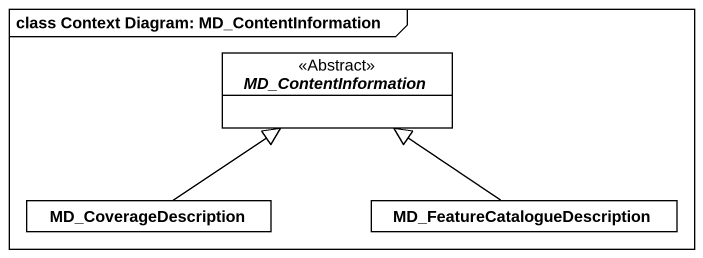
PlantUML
@startuml
mainframe class Context Diagram: MD_ContentInformation
hide circle
hide empty members
abstract class MD_ContentInformation <<Abstract>> #FFFFFF
class MD_CoverageDescription #FFFFFF
class "MD_FeatureCatalogueDescription" as MD_FeatureCatalogueDescripti #FFFFFF
MD_CoverageDescription -up-|> MD_ContentInformation
MD_FeatureCatalogueDescripti -up-|> MD_ContentInformation
@enduml
